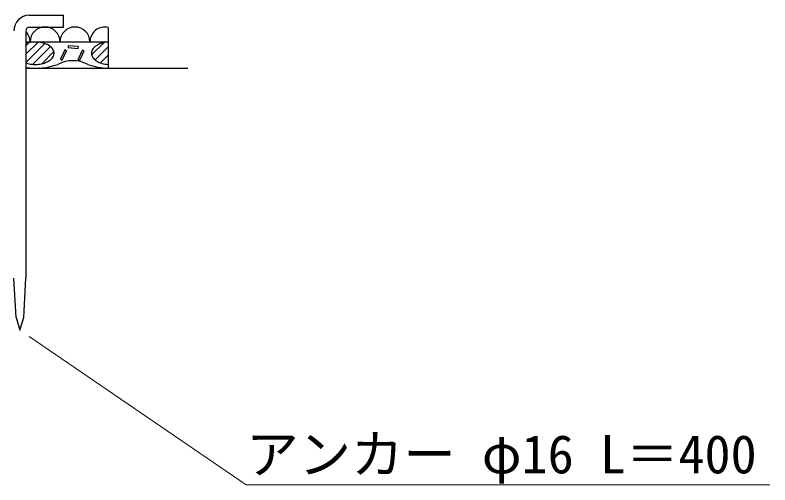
# Model space of a CAD drawing. Units: millimetres, scale not verified. Extents: x 200 to 8201, y 200 to 5823.
# Drawn here: x 3124 to 4133, y 3547 to 4174 of the extents above; entities that cross this region are included whole.
import ezdxf
from ezdxf.enums import TextEntityAlignment as Align

# ---------------------------------------------------------------- set-up
doc = ezdxf.new("R2010")
doc.units = ezdxf.units.MM
doc.header["$LTSCALE"] = 20
doc.layers.add('C-STR', color=7, linetype='Continuous', lineweight=25)
doc.layers.add('C-STR-HTXT', color=1, linetype='Continuous', lineweight=13)
doc.styles.add('ＭＳ ゴシック', font='')
doc.styles.get('ＭＳ ゴシック').set_extended_font_data('MS Gothic')

msp = doc.modelspace()

# ---------------------------------------------------------------- linework, layer by layer
at = {"layer": 'C-STR'}
for p, q in [((3143.08, 4174.47), (3188.99, 4174.47)), ((3188.99, 4158.47), (3188.99, 4174.47)), ((3143.55, 4158.47), (3188.99, 4158.47)), ((3248.99, 4158.01), (3248.99, 4103.53)), ((3138.99, 4153.49), (3138.99, 3822.77)), ((3138.99, 4138.53), (3248.99, 4138.53)), ((3155.12, 4138.37), (3138.99, 4122.25)), ((3138.99, 4133.56), (3143.06, 4137.63)), ((3226.83, 4121.4), (3243.06, 4137.63)), ((3138.99, 4110.94), (3164.45, 4136.39)), ((3171.76, 4132.38), (3148.05, 4108.68)), ((3191.17, 4127.84), (3185.37, 4115.42)), ((3195.22, 4131.12), (3208.88, 4129.92)), ((3208.74, 4115.32), (3214.54, 4127.74)), ((3248.99, 4132.25), (3231.41, 4114.67)), ((3160.11, 4109.42), (3176.33, 4125.65)), ((3238.72, 4110.66), (3248.99, 4120.94)), ((3185.37, 4115.42), (3187.63, 4114.36)), ((3138.99, 4103.53), (3355.32, 4103.53)), ((3125.99, 3770.16), (3122.99, 3822.77)), ((3135.99, 3770.16), (3138.99, 3822.77)), ((3125.99, 3770.16), (3130.99, 3753.49)), ((3130.99, 3753.49), (3135.99, 3770.16))]:
    msp.add_line(p, q, dxfattribs=at)
for points in [[(3138.72, 4110.66), (3140.65, 4110.04), (3142.66, 4109.51), (3144.74, 4109.1), (3146.87, 4108.79), (3149.04, 4108.6), (3151.23, 4108.53), (3153.42, 4108.57), (3155.6, 4108.72), (3157.74, 4108.99), (3159.84, 4109.37), (3161.88, 4109.86), (3163.83, 4110.45), (3165.69, 4111.14), (3167.45, 4111.93), (3169.08, 4112.81), (3170.58, 4113.77), (3171.93, 4114.81), (3173.12, 4115.91), (3174.15, 4117.07), (3175.01, 4118.28), (3175.68, 4119.53), (3176.17, 4120.81), (3176.47, 4122.12), (3176.58, 4123.43), (3176.5, 4124.74), (3176.23, 4126.05), (3175.76, 4127.33), (3175.11, 4128.59), (3174.29, 4129.81), (3173.28, 4130.98), (3172.11, 4132.09), (3170.78, 4133.13), (3169.3, 4134.11), (3167.69, 4135), (3165.95, 4135.8), (3164.11, 4136.51), (3162.16, 4137.12), (3160.14, 4137.62), (3158.05, 4138.01), (3155.91, 4138.3), (3153.74, 4138.47), (3151.55, 4138.52), (3149.36, 4138.47), (3147.18, 4138.29), (3145.05, 4138), (3142.96, 4137.6), (3140.94, 4137.1), (3138.99, 4136.48)], [(3249.01, 4138.45), (3246.87, 4138.26), (3244.78, 4137.96), (3242.73, 4137.55), (3240.74, 4137.04), (3238.84, 4136.43), (3237.04, 4135.72), (3235.34, 4134.93), (3233.76, 4134.04), (3232.31, 4133.08), (3231.01, 4132.05), (3229.87, 4130.95), (3228.88, 4129.8), (3228.06, 4128.61), (3227.42, 4127.37), (3226.96, 4126.11), (3226.68, 4124.82), (3226.58, 4123.53), (3226.68, 4122.24), (3226.95, 4120.95), (3227.42, 4119.69), (3228.06, 4118.45), (3228.87, 4117.25), (3229.86, 4116.1), (3231.01, 4115.01), (3232.31, 4113.97), (3233.75, 4113.01), (3235.33, 4112.13), (3237.02, 4111.33), (3238.83, 4110.62), (3240.73, 4110.01), (3242.71, 4109.5), (3244.76, 4109.09), (3246.86, 4108.8), (3248.99, 4108.61)], [(3187.63, 4114.36), (3193.43, 4126.79), (3191.17, 4127.84)], [(3208.88, 4129.92), (3209.1, 4132.4), (3195.44, 4133.6), (3195.22, 4131.12)], [(3208.74, 4115.32), (3211, 4114.26), (3216.8, 4126.69), (3214.54, 4127.74)]]:
    msp.add_lwpolyline(points, dxfattribs=at)
for centre, radius, start, end in [((3143.99, 4153.49), 21, 92.49393, 180), ((3143.99, 4153.49), 5, 95.11233, 180), ((3164.5, 4138.53), 20, 0, 180), ((3204.5, 4138.53), 20, 0, 180), ((3244.5, 4138.53), 20, 77.00455, 180), ((3124.5, 4138.53), 20, 0, 41.30618), ((3151.58, 4196.03), 92.5, 262.17818, 288.92464), ((3201.58, 4071.03), 42.5, 61.92751, 118.07249), ((3251.58, 4196.03), 92.5, 251.07536, 268.39701)]:
    msp.add_arc(centre, radius, start, end, dxfattribs=at)
at = {"layer": 'C-STR-HTXT'}
for p, q in [((3143.38, 3745.02), (3433.49, 3546.66)), ((3433.49, 3546.66), (4133.49, 3546.66))]:
    msp.add_line(p, q, dxfattribs=at)

# ---------------------------------------------------------------- texts
at = {"layer": 'C-STR-HTXT', "color": 7, "style": 'ＭＳ ゴシック'}
msp.add_text('アンカー φ16 L＝400', height=51.32, dxfattribs=at).set_placement((3433.49, 3546.66), align=Align.BOTTOM_LEFT)

doc.saveas('drawing.dxf')
